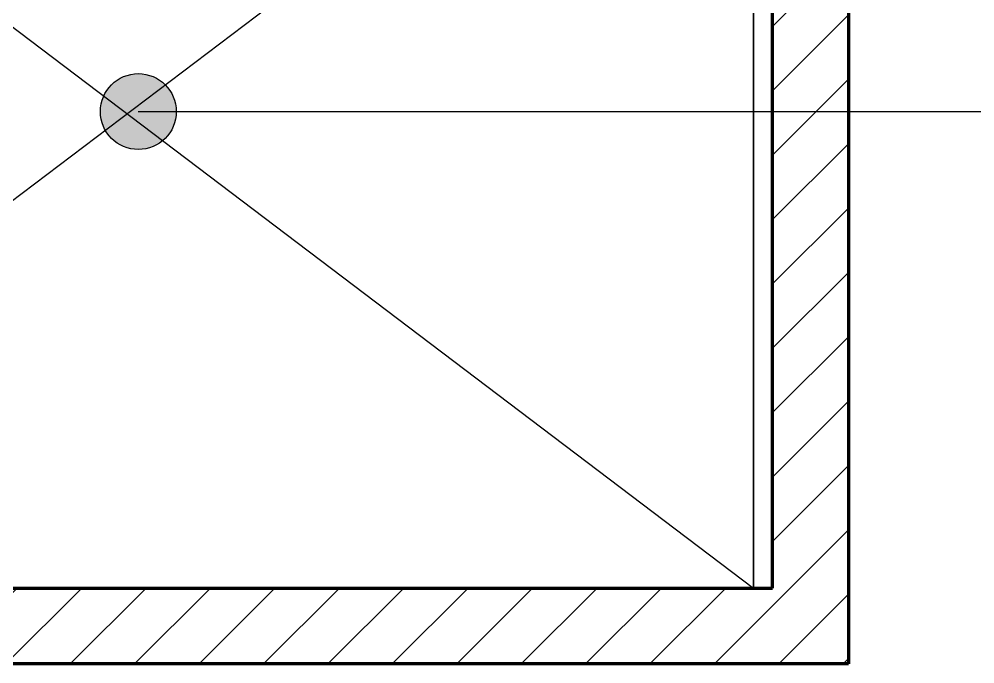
# Model space of a CAD drawing. Header units: millimetres. Extents: x -920231 to -841213, y -17301 to 22361.
# Drawn here: x -878182 to -875664, y -14416 to -12716 of the extents above; entities that cross this region are included whole.
import ezdxf

# ---------------------------------------------------------------- set-up
doc = ezdxf.new("R2010")
doc.units = ezdxf.units.MM
for name, color, linetype, lineweight in [('_ _ A-DETL-OPENING', 1, 'Continuous', 25), ('A-ROOM-IDEN', 3, 'Continuous', 25), ('A-WALL', 5, 'Continuous', 35), ('A-WALL-PATT', 1, 'Continuous', 35), ('WALL-E', 2, 'Continuous', 35)]:
    doc.layers.add(name, color=color, linetype=linetype, lineweight=lineweight)
pattern_1 = [(45, (0, 0), (-84.852814, 84.852814), [])]

# ---------------------------------------------------------------- blocks, each defined once
blk = doc.blocks.new('*U2141')
at = {"layer": '_ _ A-DETL-OPENING'}
for p, q in [((-6165, -15294.8), (-9465, -17794.8)), ((-9465, -15294.8), (-6165, -17794.8)), ((-6165, -15294.8), (-6165, -17794.8)), ((-6165, -17794.8), (-9465, -17794.8))]:
    blk.add_line(p, q, dxfattribs=at)

msp = doc.modelspace()

# ---------------------------------------------------------------- hatches: boundary and pattern name
at = {"layer": 'A-ROOM-IDEN'}
h = msp.add_hatch(color=256, dxfattribs=at)
edge = h.paths.add_edge_path()
edge.add_arc((-877868.3, -12959.7), 100, 0, 360)
at = {"layer": 'A-WALL-PATT', "lineweight": 9}
h = msp.add_hatch(dxfattribs=at)
h.set_pattern_fill('FP_2', color=256, style=0, pattern_type=2)
h.set_pattern_definition(pattern_1)
h.paths.add_polyline_path([(-875997.4, -14415.8), (-875997.4, -11465.8), (-876197.4, -11465.8), (-876197.4, -14415.8)])
h = msp.add_hatch(dxfattribs=at)
h.set_pattern_fill('FP_2', color=256, style=0, pattern_type=2)
h.set_pattern_definition(pattern_1)
h.paths.add_polyline_path([(-876197.4, -14415.8), (-876197.4, -14215.8), (-879747.4, -14215.8), (-879747.4, -14415.8), (-879599.4, -14415.8)])

# ---------------------------------------------------------------- linework, layer by layer
at = {"layer": 'A-ROOM-IDEN'}
msp.add_line((-877868.3, -12959.7), (-864844.4, -12959.7), dxfattribs=at)
msp.add_circle((-877868.3, -12959.7), 100, dxfattribs=at)
at = {"layer": 'A-WALL', "color": 7, "lineweight": 70}
for p, q in [((-876197.4, -14215.8), (-876197.4, -11665.8)), ((-875997.4, -11665.8), (-875997.4, -14415.8)), ((-879597.4, -14215.8), (-876197.4, -14215.8)), ((-876197.4, -14415.8), (-879747.4, -14415.8)), ((-875997.4, -14415.8), (-876197.4, -14415.8))]:
    msp.add_line(p, q, dxfattribs=at)
at = {"layer": 'WALL-E'}
for p, q in [((-876247.4, -11715.8), (-876247.4, -14215.8)), ((-876247.4, -14215.8), (-880347.4, -14215.8))]:
    msp.add_line(p, q, dxfattribs=at)

# ---------------------------------------------------------------- block references
msp.add_blockref('*U2141', (-870082.4, 3579))

doc.saveas('drawing.dxf')
